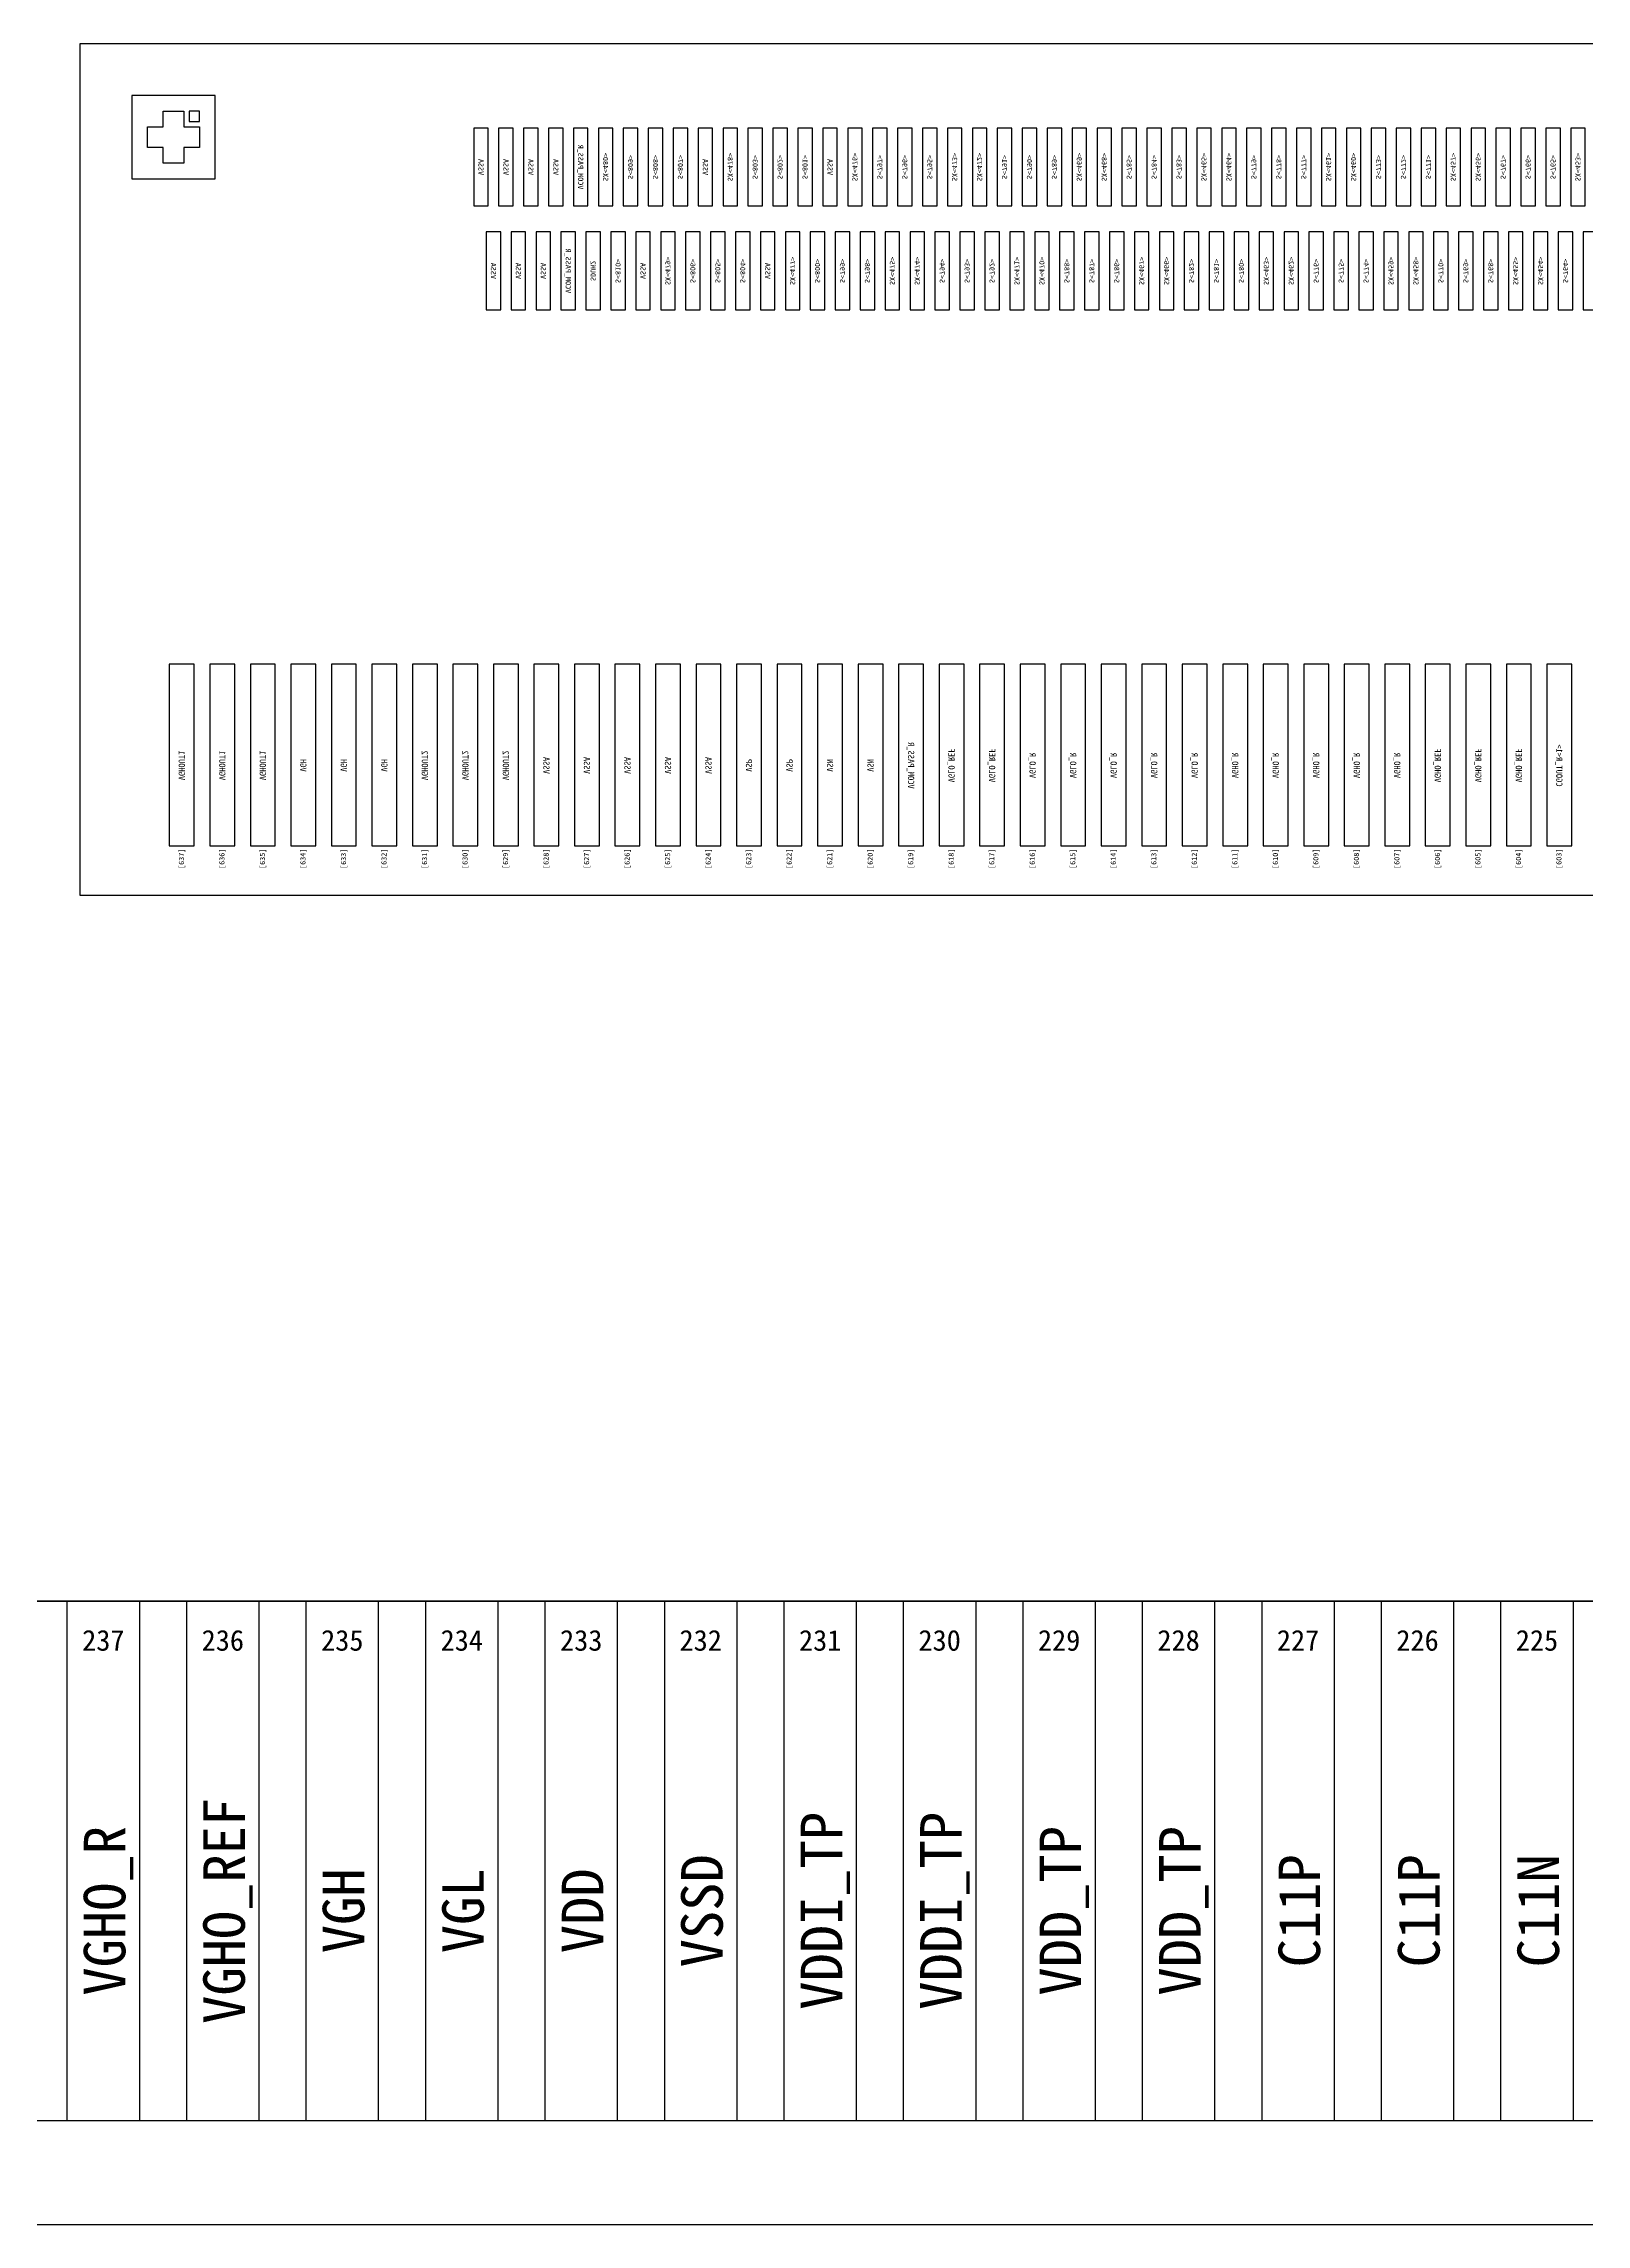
# Model space of a CAD drawing. Header units: millimetres. Extents: x 7349 to 7879, y -734 to -358.
# Drawn here: x 7438.156 to 7439.641, y -525.981 to -523.881 of the extents above; entities that cross this region are included whole.
import ezdxf
from ezdxf.enums import TextEntityAlignment as Align

# ---------------------------------------------------------------- set-up
doc = ezdxf.new("R2010")
doc.units = ezdxf.units.MM
doc.layers.add('FPC', color=42, linetype='Continuous')
doc.layers.add('标 注', color=3, linetype='Continuous')

# ---------------------------------------------------------------- blocks, each defined once
blk = doc.blocks.new('LCD')
at = {"color": 6}
blk.add_line((7370.5424, -538.5852), (7424.3824, -538.5852), dxfattribs=at)
for points in [[(7384.9624, -537.3052), (7409.9624, -537.3052), (7409.9624, -536.4852), (7384.9624, -536.4852)], [(7385.0124, -536.6152), (7385.0924, -536.6152), (7385.0924, -536.5352), (7385.0124, -536.5352)], [(7385.0424, -536.5502), (7385.0624, -536.5502), (7385.0624, -536.5652), (7385.0774, -536.5652), (7385.0774, -536.5852), (7385.0624, -536.5852), (7385.0624, -536.6002), (7385.0424, -536.6002), (7385.0424, -536.5852), (7385.0274, -536.5852), (7385.0274, -536.5652), (7385.0424, -536.5652)], [(7385.0674, -536.5602), (7385.0774, -536.5602), (7385.0774, -536.5502), (7385.0674, -536.5502)], [(7385.3414, -536.6415), (7385.3554, -536.6415), (7385.3554, -536.5665), (7385.3414, -536.5665)], [(7385.3414, -536.6415), (7385.3554, -536.6415), (7385.3554, -536.5665), (7385.3414, -536.5665)], [(7385.3654, -536.6415), (7385.3794, -536.6415), (7385.3794, -536.5665), (7385.3654, -536.5665)], [(7385.3654, -536.6415), (7385.3794, -536.6415), (7385.3794, -536.5665), (7385.3654, -536.5665)], [(7385.3894, -536.6415), (7385.4034, -536.6415), (7385.4034, -536.5665), (7385.3894, -536.5665)], [(7385.3894, -536.6415), (7385.4034, -536.6415), (7385.4034, -536.5665), (7385.3894, -536.5665)], [(7385.4134, -536.6415), (7385.4274, -536.6415), (7385.4274, -536.5665), (7385.4134, -536.5665)], [(7385.4134, -536.6415), (7385.4274, -536.6415), (7385.4274, -536.5665), (7385.4134, -536.5665)], [(7385.4374, -536.6415), (7385.4514, -536.6415), (7385.4514, -536.5665), (7385.4374, -536.5665)], [(7385.4374, -536.6415), (7385.4514, -536.6415), (7385.4514, -536.5665), (7385.4374, -536.5665)], [(7385.4614, -536.6415), (7385.4754, -536.6415), (7385.4754, -536.5665), (7385.4614, -536.5665)], [(7385.4614, -536.6415), (7385.4754, -536.6415), (7385.4754, -536.5665), (7385.4614, -536.5665)], [(7385.4854, -536.6415), (7385.4994, -536.6415), (7385.4994, -536.5665), (7385.4854, -536.5665)], [(7385.4854, -536.6415), (7385.4994, -536.6415), (7385.4994, -536.5665), (7385.4854, -536.5665)], [(7385.5094, -536.6415), (7385.5234, -536.6415), (7385.5234, -536.5665), (7385.5094, -536.5665)], [(7385.5094, -536.6415), (7385.5234, -536.6415), (7385.5234, -536.5665), (7385.5094, -536.5665)], [(7385.5334, -536.6415), (7385.5474, -536.6415), (7385.5474, -536.5665), (7385.5334, -536.5665)], [(7385.5334, -536.6415), (7385.5474, -536.6415), (7385.5474, -536.5665), (7385.5334, -536.5665)], [(7385.5574, -536.6415), (7385.5714, -536.6415), (7385.5714, -536.5665), (7385.5574, -536.5665)], [(7385.5574, -536.6415), (7385.5714, -536.6415), (7385.5714, -536.5665), (7385.5574, -536.5665)], [(7385.5814, -536.6415), (7385.5954, -536.6415), (7385.5954, -536.5665), (7385.5814, -536.5665)], [(7385.5814, -536.6415), (7385.5954, -536.6415), (7385.5954, -536.5665), (7385.5814, -536.5665)], [(7385.6054, -536.6415), (7385.6194, -536.6415), (7385.6194, -536.5665), (7385.6054, -536.5665)], [(7385.6054, -536.6415), (7385.6194, -536.6415), (7385.6194, -536.5665), (7385.6054, -536.5665)], [(7385.6294, -536.6415), (7385.6434, -536.6415), (7385.6434, -536.5665), (7385.6294, -536.5665)], [(7385.6294, -536.6415), (7385.6434, -536.6415), (7385.6434, -536.5665), (7385.6294, -536.5665)], [(7385.6534, -536.6415), (7385.6674, -536.6415), (7385.6674, -536.5665), (7385.6534, -536.5665)], [(7385.6534, -536.6415), (7385.6674, -536.6415), (7385.6674, -536.5665), (7385.6534, -536.5665)], [(7385.6774, -536.6415), (7385.6914, -536.6415), (7385.6914, -536.5665), (7385.6774, -536.5665)], [(7385.6774, -536.6415), (7385.6914, -536.6415), (7385.6914, -536.5665), (7385.6774, -536.5665)], [(7385.7014, -536.6415), (7385.7154, -536.6415), (7385.7154, -536.5665), (7385.7014, -536.5665)], [(7385.7014, -536.6415), (7385.7154, -536.6415), (7385.7154, -536.5665), (7385.7014, -536.5665)], [(7385.7254, -536.6415), (7385.7394, -536.6415), (7385.7394, -536.5665), (7385.7254, -536.5665)], [(7385.7254, -536.6415), (7385.7394, -536.6415), (7385.7394, -536.5665), (7385.7254, -536.5665)], [(7385.7494, -536.6415), (7385.7634, -536.6415), (7385.7634, -536.5665), (7385.7494, -536.5665)], [(7385.7494, -536.6415), (7385.7634, -536.6415), (7385.7634, -536.5665), (7385.7494, -536.5665)], [(7385.7734, -536.6415), (7385.7874, -536.6415), (7385.7874, -536.5665), (7385.7734, -536.5665)], [(7385.7734, -536.6415), (7385.7874, -536.6415), (7385.7874, -536.5665), (7385.7734, -536.5665)], [(7385.7974, -536.6415), (7385.8114, -536.6415), (7385.8114, -536.5665), (7385.7974, -536.5665)], [(7385.7974, -536.6415), (7385.8114, -536.6415), (7385.8114, -536.5665), (7385.7974, -536.5665)], [(7385.8214, -536.6415), (7385.8354, -536.6415), (7385.8354, -536.5665), (7385.8214, -536.5665)], [(7385.8214, -536.6415), (7385.8354, -536.6415), (7385.8354, -536.5665), (7385.8214, -536.5665)], [(7385.8454, -536.6415), (7385.8594, -536.6415), (7385.8594, -536.5665), (7385.8454, -536.5665)], [(7385.8454, -536.6415), (7385.8594, -536.6415), (7385.8594, -536.5665), (7385.8454, -536.5665)], [(7385.8694, -536.6415), (7385.8834, -536.6415), (7385.8834, -536.5665), (7385.8694, -536.5665)], [(7385.8694, -536.6415), (7385.8834, -536.6415), (7385.8834, -536.5665), (7385.8694, -536.5665)], [(7385.8934, -536.6415), (7385.9074, -536.6415), (7385.9074, -536.5665), (7385.8934, -536.5665)], [(7385.8934, -536.6415), (7385.9074, -536.6415), (7385.9074, -536.5665), (7385.8934, -536.5665)], [(7385.9174, -536.6415), (7385.9314, -536.6415), (7385.9314, -536.5665), (7385.9174, -536.5665)], [(7385.9174, -536.6415), (7385.9314, -536.6415), (7385.9314, -536.5665), (7385.9174, -536.5665)], [(7385.9414, -536.6415), (7385.9554, -536.6415), (7385.9554, -536.5665), (7385.9414, -536.5665)], [(7385.9414, -536.6415), (7385.9554, -536.6415), (7385.9554, -536.5665), (7385.9414, -536.5665)], [(7385.9654, -536.6415), (7385.9794, -536.6415), (7385.9794, -536.5665), (7385.9654, -536.5665)], [(7385.9654, -536.6415), (7385.9794, -536.6415), (7385.9794, -536.5665), (7385.9654, -536.5665)], [(7385.9894, -536.6415), (7386.0034, -536.6415), (7386.0034, -536.5665), (7385.9894, -536.5665)], [(7385.9894, -536.6415), (7386.0034, -536.6415), (7386.0034, -536.5665), (7385.9894, -536.5665)], [(7386.0134, -536.6415), (7386.0274, -536.6415), (7386.0274, -536.5665), (7386.0134, -536.5665)], [(7386.0134, -536.6415), (7386.0274, -536.6415), (7386.0274, -536.5665), (7386.0134, -536.5665)], [(7386.0374, -536.6415), (7386.0514, -536.6415), (7386.0514, -536.5665), (7386.0374, -536.5665)], [(7386.0374, -536.6415), (7386.0514, -536.6415), (7386.0514, -536.5665), (7386.0374, -536.5665)], [(7386.0614, -536.6415), (7386.0754, -536.6415), (7386.0754, -536.5665), (7386.0614, -536.5665)], [(7386.0614, -536.6415), (7386.0754, -536.6415), (7386.0754, -536.5665), (7386.0614, -536.5665)], [(7386.0854, -536.6415), (7386.0994, -536.6415), (7386.0994, -536.5665), (7386.0854, -536.5665)], [(7386.0854, -536.6415), (7386.0994, -536.6415), (7386.0994, -536.5665), (7386.0854, -536.5665)], [(7386.1094, -536.6415), (7386.1234, -536.6415), (7386.1234, -536.5665), (7386.1094, -536.5665)], [(7386.1094, -536.6415), (7386.1234, -536.6415), (7386.1234, -536.5665), (7386.1094, -536.5665)], [(7386.1334, -536.6415), (7386.1474, -536.6415), (7386.1474, -536.5665), (7386.1334, -536.5665)], [(7386.1334, -536.6415), (7386.1474, -536.6415), (7386.1474, -536.5665), (7386.1334, -536.5665)], [(7386.1574, -536.6415), (7386.1714, -536.6415), (7386.1714, -536.5665), (7386.1574, -536.5665)], [(7386.1574, -536.6415), (7386.1714, -536.6415), (7386.1714, -536.5665), (7386.1574, -536.5665)], [(7386.1814, -536.6415), (7386.1954, -536.6415), (7386.1954, -536.5665), (7386.1814, -536.5665)], [(7386.1814, -536.6415), (7386.1954, -536.6415), (7386.1954, -536.5665), (7386.1814, -536.5665)], [(7386.2054, -536.6415), (7386.2194, -536.6415), (7386.2194, -536.5665), (7386.2054, -536.5665)], [(7386.2054, -536.6415), (7386.2194, -536.6415), (7386.2194, -536.5665), (7386.2054, -536.5665)], [(7386.2294, -536.6415), (7386.2434, -536.6415), (7386.2434, -536.5665), (7386.2294, -536.5665)], [(7386.2294, -536.6415), (7386.2434, -536.6415), (7386.2434, -536.5665), (7386.2294, -536.5665)], [(7386.2534, -536.6415), (7386.2674, -536.6415), (7386.2674, -536.5665), (7386.2534, -536.5665)], [(7386.2534, -536.6415), (7386.2674, -536.6415), (7386.2674, -536.5665), (7386.2534, -536.5665)], [(7386.2774, -536.6415), (7386.2914, -536.6415), (7386.2914, -536.5665), (7386.2774, -536.5665)], [(7386.2774, -536.6415), (7386.2914, -536.6415), (7386.2914, -536.5665), (7386.2774, -536.5665)], [(7386.3014, -536.6415), (7386.3154, -536.6415), (7386.3154, -536.5665), (7386.3014, -536.5665)], [(7386.3014, -536.6415), (7386.3154, -536.6415), (7386.3154, -536.5665), (7386.3014, -536.5665)], [(7386.3254, -536.6415), (7386.3394, -536.6415), (7386.3394, -536.5665), (7386.3254, -536.5665)], [(7386.3254, -536.6415), (7386.3394, -536.6415), (7386.3394, -536.5665), (7386.3254, -536.5665)], [(7386.3494, -536.6415), (7386.3634, -536.6415), (7386.3634, -536.5665), (7386.3494, -536.5665)], [(7386.3494, -536.6415), (7386.3634, -536.6415), (7386.3634, -536.5665), (7386.3494, -536.5665)], [(7386.3734, -536.6415), (7386.3874, -536.6415), (7386.3874, -536.5665), (7386.3734, -536.5665)], [(7386.3734, -536.6415), (7386.3874, -536.6415), (7386.3874, -536.5665), (7386.3734, -536.5665)], [(7386.3974, -536.6415), (7386.4114, -536.6415), (7386.4114, -536.5665), (7386.3974, -536.5665)], [(7386.3974, -536.6415), (7386.4114, -536.6415), (7386.4114, -536.5665), (7386.3974, -536.5665)], [(7385.3534, -536.7415), (7385.3674, -536.7415), (7385.3674, -536.6665), (7385.3534, -536.6665)], [(7385.3534, -536.7415), (7385.3674, -536.7415), (7385.3674, -536.6665), (7385.3534, -536.6665)], [(7385.3774, -536.7415), (7385.3914, -536.7415), (7385.3914, -536.6665), (7385.3774, -536.6665)], [(7385.3774, -536.7415), (7385.3914, -536.7415), (7385.3914, -536.6665), (7385.3774, -536.6665)], [(7385.4014, -536.7415), (7385.4154, -536.7415), (7385.4154, -536.6665), (7385.4014, -536.6665)], [(7385.4014, -536.7415), (7385.4154, -536.7415), (7385.4154, -536.6665), (7385.4014, -536.6665)], [(7385.4254, -536.7415), (7385.4394, -536.7415), (7385.4394, -536.6665), (7385.4254, -536.6665)], [(7385.4254, -536.7415), (7385.4394, -536.7415), (7385.4394, -536.6665), (7385.4254, -536.6665)], [(7385.4494, -536.7415), (7385.4634, -536.7415), (7385.4634, -536.6665), (7385.4494, -536.6665)], [(7385.4494, -536.7415), (7385.4634, -536.7415), (7385.4634, -536.6665), (7385.4494, -536.6665)], [(7385.4734, -536.7415), (7385.4874, -536.7415), (7385.4874, -536.6665), (7385.4734, -536.6665)], [(7385.4734, -536.7415), (7385.4874, -536.7415), (7385.4874, -536.6665), (7385.4734, -536.6665)], [(7385.4974, -536.7415), (7385.5114, -536.7415), (7385.5114, -536.6665), (7385.4974, -536.6665)], [(7385.4974, -536.7415), (7385.5114, -536.7415), (7385.5114, -536.6665), (7385.4974, -536.6665)], [(7385.5214, -536.7415), (7385.5354, -536.7415), (7385.5354, -536.6665), (7385.5214, -536.6665)], [(7385.5214, -536.7415), (7385.5354, -536.7415), (7385.5354, -536.6665), (7385.5214, -536.6665)], [(7385.5454, -536.7415), (7385.5594, -536.7415), (7385.5594, -536.6665), (7385.5454, -536.6665)], [(7385.5454, -536.7415), (7385.5594, -536.7415), (7385.5594, -536.6665), (7385.5454, -536.6665)], [(7385.5694, -536.7415), (7385.5834, -536.7415), (7385.5834, -536.6665), (7385.5694, -536.6665)], [(7385.5694, -536.7415), (7385.5834, -536.7415), (7385.5834, -536.6665), (7385.5694, -536.6665)], [(7385.5934, -536.7415), (7385.6074, -536.7415), (7385.6074, -536.6665), (7385.5934, -536.6665)], [(7385.5934, -536.7415), (7385.6074, -536.7415), (7385.6074, -536.6665), (7385.5934, -536.6665)], [(7385.6174, -536.7415), (7385.6314, -536.7415), (7385.6314, -536.6665), (7385.6174, -536.6665)], [(7385.6174, -536.7415), (7385.6314, -536.7415), (7385.6314, -536.6665), (7385.6174, -536.6665)], [(7385.6414, -536.7415), (7385.6554, -536.7415), (7385.6554, -536.6665), (7385.6414, -536.6665)], [(7385.6414, -536.7415), (7385.6554, -536.7415), (7385.6554, -536.6665), (7385.6414, -536.6665)], [(7385.6654, -536.7415), (7385.6794, -536.7415), (7385.6794, -536.6665), (7385.6654, -536.6665)], [(7385.6654, -536.7415), (7385.6794, -536.7415), (7385.6794, -536.6665), (7385.6654, -536.6665)], [(7385.6894, -536.7415), (7385.7034, -536.7415), (7385.7034, -536.6665), (7385.6894, -536.6665)], [(7385.6894, -536.7415), (7385.7034, -536.7415), (7385.7034, -536.6665), (7385.6894, -536.6665)], [(7385.7134, -536.7415), (7385.7274, -536.7415), (7385.7274, -536.6665), (7385.7134, -536.6665)], [(7385.7134, -536.7415), (7385.7274, -536.7415), (7385.7274, -536.6665), (7385.7134, -536.6665)], [(7385.7374, -536.7415), (7385.7514, -536.7415), (7385.7514, -536.6665), (7385.7374, -536.6665)], [(7385.7374, -536.7415), (7385.7514, -536.7415), (7385.7514, -536.6665), (7385.7374, -536.6665)], [(7385.7614, -536.7415), (7385.7754, -536.7415), (7385.7754, -536.6665), (7385.7614, -536.6665)], [(7385.7614, -536.7415), (7385.7754, -536.7415), (7385.7754, -536.6665), (7385.7614, -536.6665)], [(7385.7854, -536.7415), (7385.7994, -536.7415), (7385.7994, -536.6665), (7385.7854, -536.6665)], [(7385.7854, -536.7415), (7385.7994, -536.7415), (7385.7994, -536.6665), (7385.7854, -536.6665)], [(7385.8094, -536.7415), (7385.8234, -536.7415), (7385.8234, -536.6665), (7385.8094, -536.6665)], [(7385.8094, -536.7415), (7385.8234, -536.7415), (7385.8234, -536.6665), (7385.8094, -536.6665)], [(7385.8334, -536.7415), (7385.8474, -536.7415), (7385.8474, -536.6665), (7385.8334, -536.6665)], [(7385.8334, -536.7415), (7385.8474, -536.7415), (7385.8474, -536.6665), (7385.8334, -536.6665)], [(7385.8574, -536.7415), (7385.8714, -536.7415), (7385.8714, -536.6665), (7385.8574, -536.6665)], [(7385.8574, -536.7415), (7385.8714, -536.7415), (7385.8714, -536.6665), (7385.8574, -536.6665)], [(7385.8814, -536.7415), (7385.8954, -536.7415), (7385.8954, -536.6665), (7385.8814, -536.6665)], [(7385.8814, -536.7415), (7385.8954, -536.7415), (7385.8954, -536.6665), (7385.8814, -536.6665)], [(7385.9054, -536.7415), (7385.9194, -536.7415), (7385.9194, -536.6665), (7385.9054, -536.6665)], [(7385.9054, -536.7415), (7385.9194, -536.7415), (7385.9194, -536.6665), (7385.9054, -536.6665)], [(7385.9294, -536.7415), (7385.9434, -536.7415), (7385.9434, -536.6665), (7385.9294, -536.6665)], [(7385.9294, -536.7415), (7385.9434, -536.7415), (7385.9434, -536.6665), (7385.9294, -536.6665)], [(7385.9534, -536.7415), (7385.9674, -536.7415), (7385.9674, -536.6665), (7385.9534, -536.6665)], [(7385.9534, -536.7415), (7385.9674, -536.7415), (7385.9674, -536.6665), (7385.9534, -536.6665)], [(7385.9774, -536.7415), (7385.9914, -536.7415), (7385.9914, -536.6665), (7385.9774, -536.6665)], [(7385.9774, -536.7415), (7385.9914, -536.7415), (7385.9914, -536.6665), (7385.9774, -536.6665)], [(7386.0014, -536.7415), (7386.0154, -536.7415), (7386.0154, -536.6665), (7386.0014, -536.6665)], [(7386.0014, -536.7415), (7386.0154, -536.7415), (7386.0154, -536.6665), (7386.0014, -536.6665)], [(7386.0254, -536.7415), (7386.0394, -536.7415), (7386.0394, -536.6665), (7386.0254, -536.6665)], [(7386.0254, -536.7415), (7386.0394, -536.7415), (7386.0394, -536.6665), (7386.0254, -536.6665)], [(7386.0494, -536.7415), (7386.0634, -536.7415), (7386.0634, -536.6665), (7386.0494, -536.6665)], [(7386.0494, -536.7415), (7386.0634, -536.7415), (7386.0634, -536.6665), (7386.0494, -536.6665)], [(7386.0734, -536.7415), (7386.0874, -536.7415), (7386.0874, -536.6665), (7386.0734, -536.6665)], [(7386.0734, -536.7415), (7386.0874, -536.7415), (7386.0874, -536.6665), (7386.0734, -536.6665)], [(7386.0974, -536.7415), (7386.1114, -536.7415), (7386.1114, -536.6665), (7386.0974, -536.6665)], [(7386.0974, -536.7415), (7386.1114, -536.7415), (7386.1114, -536.6665), (7386.0974, -536.6665)], [(7386.1214, -536.7415), (7386.1354, -536.7415), (7386.1354, -536.6665), (7386.1214, -536.6665)], [(7386.1214, -536.7415), (7386.1354, -536.7415), (7386.1354, -536.6665), (7386.1214, -536.6665)], [(7386.1454, -536.7415), (7386.1594, -536.7415), (7386.1594, -536.6665), (7386.1454, -536.6665)], [(7386.1454, -536.7415), (7386.1594, -536.7415), (7386.1594, -536.6665), (7386.1454, -536.6665)], [(7386.1694, -536.7415), (7386.1834, -536.7415), (7386.1834, -536.6665), (7386.1694, -536.6665)], [(7386.1694, -536.7415), (7386.1834, -536.7415), (7386.1834, -536.6665), (7386.1694, -536.6665)], [(7386.1934, -536.7415), (7386.2074, -536.7415), (7386.2074, -536.6665), (7386.1934, -536.6665)], [(7386.1934, -536.7415), (7386.2074, -536.7415), (7386.2074, -536.6665), (7386.1934, -536.6665)], [(7386.2174, -536.7415), (7386.2314, -536.7415), (7386.2314, -536.6665), (7386.2174, -536.6665)], [(7386.2174, -536.7415), (7386.2314, -536.7415), (7386.2314, -536.6665), (7386.2174, -536.6665)], [(7386.2414, -536.7415), (7386.2554, -536.7415), (7386.2554, -536.6665), (7386.2414, -536.6665)], [(7386.2414, -536.7415), (7386.2554, -536.7415), (7386.2554, -536.6665), (7386.2414, -536.6665)], [(7386.2654, -536.7415), (7386.2794, -536.7415), (7386.2794, -536.6665), (7386.2654, -536.6665)], [(7386.2654, -536.7415), (7386.2794, -536.7415), (7386.2794, -536.6665), (7386.2654, -536.6665)], [(7386.2894, -536.7415), (7386.3034, -536.7415), (7386.3034, -536.6665), (7386.2894, -536.6665)], [(7386.2894, -536.7415), (7386.3034, -536.7415), (7386.3034, -536.6665), (7386.2894, -536.6665)], [(7386.3134, -536.7415), (7386.3274, -536.7415), (7386.3274, -536.6665), (7386.3134, -536.6665)], [(7386.3134, -536.7415), (7386.3274, -536.7415), (7386.3274, -536.6665), (7386.3134, -536.6665)], [(7386.3374, -536.7415), (7386.3514, -536.7415), (7386.3514, -536.6665), (7386.3374, -536.6665)], [(7386.3374, -536.7415), (7386.3514, -536.7415), (7386.3514, -536.6665), (7386.3374, -536.6665)], [(7386.3614, -536.7415), (7386.3754, -536.7415), (7386.3754, -536.6665), (7386.3614, -536.6665)], [(7386.3614, -536.7415), (7386.3754, -536.7415), (7386.3754, -536.6665), (7386.3614, -536.6665)], [(7386.3854, -536.7415), (7386.3994, -536.7415), (7386.3994, -536.6665), (7386.3854, -536.6665)], [(7386.3854, -536.7415), (7386.3994, -536.7415), (7386.3994, -536.6665), (7386.3854, -536.6665)], [(7386.4094, -536.7415), (7386.4234, -536.7415), (7386.4234, -536.6665), (7386.4094, -536.6665)], [(7386.4094, -536.7415), (7386.4234, -536.7415), (7386.4234, -536.6665), (7386.4094, -536.6665)], [(7385.0484, -537.2577), (7385.0724, -537.2577), (7385.0724, -537.0827), (7385.0484, -537.0827)], [(7385.0484, -537.2577), (7385.0724, -537.2577), (7385.0724, -537.0827), (7385.0484, -537.0827)], [(7385.0874, -537.2577), (7385.1114, -537.2577), (7385.1114, -537.0827), (7385.0874, -537.0827)], [(7385.0874, -537.2577), (7385.1114, -537.2577), (7385.1114, -537.0827), (7385.0874, -537.0827)], [(7385.1264, -537.2577), (7385.1504, -537.2577), (7385.1504, -537.0827), (7385.1264, -537.0827)], [(7385.1264, -537.2577), (7385.1504, -537.2577), (7385.1504, -537.0827), (7385.1264, -537.0827)], [(7385.1654, -537.2577), (7385.1894, -537.2577), (7385.1894, -537.0827), (7385.1654, -537.0827)], [(7385.1654, -537.2577), (7385.1894, -537.2577), (7385.1894, -537.0827), (7385.1654, -537.0827)], [(7385.2044, -537.2577), (7385.2284, -537.2577), (7385.2284, -537.0827), (7385.2044, -537.0827)], [(7385.2044, -537.2577), (7385.2284, -537.2577), (7385.2284, -537.0827), (7385.2044, -537.0827)], [(7385.2434, -537.2577), (7385.2674, -537.2577), (7385.2674, -537.0827), (7385.2434, -537.0827)], [(7385.2434, -537.2577), (7385.2674, -537.2577), (7385.2674, -537.0827), (7385.2434, -537.0827)], [(7385.2824, -537.2577), (7385.3064, -537.2577), (7385.3064, -537.0827), (7385.2824, -537.0827)], [(7385.2824, -537.2577), (7385.3064, -537.2577), (7385.3064, -537.0827), (7385.2824, -537.0827)], [(7385.3214, -537.2577), (7385.3454, -537.2577), (7385.3454, -537.0827), (7385.3214, -537.0827)], [(7385.3214, -537.2577), (7385.3454, -537.2577), (7385.3454, -537.0827), (7385.3214, -537.0827)], [(7385.3604, -537.2577), (7385.3844, -537.2577), (7385.3844, -537.0827), (7385.3604, -537.0827)], [(7385.3604, -537.2577), (7385.3844, -537.2577), (7385.3844, -537.0827), (7385.3604, -537.0827)], [(7385.3994, -537.2577), (7385.4234, -537.2577), (7385.4234, -537.0827), (7385.3994, -537.0827)], [(7385.3994, -537.2577), (7385.4234, -537.2577), (7385.4234, -537.0827), (7385.3994, -537.0827)], [(7385.4384, -537.2577), (7385.4624, -537.2577), (7385.4624, -537.0827), (7385.4384, -537.0827)], [(7385.4384, -537.2577), (7385.4624, -537.2577), (7385.4624, -537.0827), (7385.4384, -537.0827)], [(7385.4774, -537.2577), (7385.5014, -537.2577), (7385.5014, -537.0827), (7385.4774, -537.0827)], [(7385.4774, -537.2577), (7385.5014, -537.2577), (7385.5014, -537.0827), (7385.4774, -537.0827)], [(7385.5164, -537.2577), (7385.5404, -537.2577), (7385.5404, -537.0827), (7385.5164, -537.0827)], [(7385.5164, -537.2577), (7385.5404, -537.2577), (7385.5404, -537.0827), (7385.5164, -537.0827)], [(7385.5554, -537.2577), (7385.5794, -537.2577), (7385.5794, -537.0827), (7385.5554, -537.0827)], [(7385.5554, -537.2577), (7385.5794, -537.2577), (7385.5794, -537.0827), (7385.5554, -537.0827)], [(7385.5944, -537.2577), (7385.6184, -537.2577), (7385.6184, -537.0827), (7385.5944, -537.0827)], [(7385.5944, -537.2577), (7385.6184, -537.2577), (7385.6184, -537.0827), (7385.5944, -537.0827)], [(7385.6334, -537.2577), (7385.6574, -537.2577), (7385.6574, -537.0827), (7385.6334, -537.0827)], [(7385.6334, -537.2577), (7385.6574, -537.2577), (7385.6574, -537.0827), (7385.6334, -537.0827)], [(7385.6724, -537.2577), (7385.6964, -537.2577), (7385.6964, -537.0827), (7385.6724, -537.0827)], [(7385.6724, -537.2577), (7385.6964, -537.2577), (7385.6964, -537.0827), (7385.6724, -537.0827)], [(7385.7114, -537.2577), (7385.7354, -537.2577), (7385.7354, -537.0827), (7385.7114, -537.0827)], [(7385.7114, -537.2577), (7385.7354, -537.2577), (7385.7354, -537.0827), (7385.7114, -537.0827)], [(7385.7504, -537.2577), (7385.7744, -537.2577), (7385.7744, -537.0827), (7385.7504, -537.0827)], [(7385.7504, -537.2577), (7385.7744, -537.2577), (7385.7744, -537.0827), (7385.7504, -537.0827)], [(7385.7894, -537.2577), (7385.8134, -537.2577), (7385.8134, -537.0827), (7385.7894, -537.0827)], [(7385.7894, -537.2577), (7385.8134, -537.2577), (7385.8134, -537.0827), (7385.7894, -537.0827)], [(7385.8284, -537.2577), (7385.8524, -537.2577), (7385.8524, -537.0827), (7385.8284, -537.0827)], [(7385.8284, -537.2577), (7385.8524, -537.2577), (7385.8524, -537.0827), (7385.8284, -537.0827)], [(7385.8674, -537.2577), (7385.8914, -537.2577), (7385.8914, -537.0827), (7385.8674, -537.0827)], [(7385.8674, -537.2577), (7385.8914, -537.2577), (7385.8914, -537.0827), (7385.8674, -537.0827)], [(7385.9064, -537.2577), (7385.9304, -537.2577), (7385.9304, -537.0827), (7385.9064, -537.0827)], [(7385.9064, -537.2577), (7385.9304, -537.2577), (7385.9304, -537.0827), (7385.9064, -537.0827)], [(7385.9454, -537.2577), (7385.9694, -537.2577), (7385.9694, -537.0827), (7385.9454, -537.0827)], [(7385.9454, -537.2577), (7385.9694, -537.2577), (7385.9694, -537.0827), (7385.9454, -537.0827)], [(7385.9844, -537.2577), (7386.0084, -537.2577), (7386.0084, -537.0827), (7385.9844, -537.0827)], [(7385.9844, -537.2577), (7386.0084, -537.2577), (7386.0084, -537.0827), (7385.9844, -537.0827)], [(7386.0234, -537.2577), (7386.0474, -537.2577), (7386.0474, -537.0827), (7386.0234, -537.0827)], [(7386.0234, -537.2577), (7386.0474, -537.2577), (7386.0474, -537.0827), (7386.0234, -537.0827)], [(7386.0624, -537.2577), (7386.0864, -537.2577), (7386.0864, -537.0827), (7386.0624, -537.0827)], [(7386.0624, -537.2577), (7386.0864, -537.2577), (7386.0864, -537.0827), (7386.0624, -537.0827)], [(7386.1014, -537.2577), (7386.1254, -537.2577), (7386.1254, -537.0827), (7386.1014, -537.0827)], [(7386.1014, -537.2577), (7386.1254, -537.2577), (7386.1254, -537.0827), (7386.1014, -537.0827)], [(7386.1404, -537.2577), (7386.1644, -537.2577), (7386.1644, -537.0827), (7386.1404, -537.0827)], [(7386.1404, -537.2577), (7386.1644, -537.2577), (7386.1644, -537.0827), (7386.1404, -537.0827)], [(7386.1794, -537.2577), (7386.2034, -537.2577), (7386.2034, -537.0827), (7386.1794, -537.0827)], [(7386.1794, -537.2577), (7386.2034, -537.2577), (7386.2034, -537.0827), (7386.1794, -537.0827)], [(7386.2184, -537.2577), (7386.2424, -537.2577), (7386.2424, -537.0827), (7386.2184, -537.0827)], [(7386.2184, -537.2577), (7386.2424, -537.2577), (7386.2424, -537.0827), (7386.2184, -537.0827)], [(7386.2574, -537.2577), (7386.2814, -537.2577), (7386.2814, -537.0827), (7386.2574, -537.0827)], [(7386.2574, -537.2577), (7386.2814, -537.2577), (7386.2814, -537.0827), (7386.2574, -537.0827)], [(7386.2964, -537.2577), (7386.3204, -537.2577), (7386.3204, -537.0827), (7386.2964, -537.0827)], [(7386.2964, -537.2577), (7386.3204, -537.2577), (7386.3204, -537.0827), (7386.2964, -537.0827)], [(7386.3354, -537.2577), (7386.3594, -537.2577), (7386.3594, -537.0827), (7386.3354, -537.0827)], [(7386.3354, -537.2577), (7386.3594, -537.2577), (7386.3594, -537.0827), (7386.3354, -537.0827)], [(7386.3744, -537.2577), (7386.3984, -537.2577), (7386.3984, -537.0827), (7386.3744, -537.0827)], [(7386.3744, -537.2577), (7386.3984, -537.2577), (7386.3984, -537.0827), (7386.3744, -537.0827)], [(7382.0249, -538.4852), (7412.8999, -538.4852), (7412.8999, -537.9852), (7382.0249, -537.9852)], [(7384.9499, -538.4852), (7385.0199, -538.4852), (7385.0199, -537.9852), (7384.9499, -537.9852)], [(7385.0649, -538.4852), (7385.1349, -538.4852), (7385.1349, -537.9852), (7385.0649, -537.9852)], [(7385.1799, -538.4852), (7385.2499, -538.4852), (7385.2499, -537.9852), (7385.1799, -537.9852)], [(7385.2949, -538.4852), (7385.3649, -538.4852), (7385.3649, -537.9852), (7385.2949, -537.9852)], [(7385.4099, -538.4852), (7385.4799, -538.4852), (7385.4799, -537.9852), (7385.4099, -537.9852)], [(7385.5249, -538.4852), (7385.5949, -538.4852), (7385.5949, -537.9852), (7385.5249, -537.9852)], [(7385.6399, -538.4852), (7385.7099, -538.4852), (7385.7099, -537.9852), (7385.6399, -537.9852)], [(7385.7549, -538.4852), (7385.8249, -538.4852), (7385.8249, -537.9852), (7385.7549, -537.9852)], [(7385.8699, -538.4852), (7385.9399, -538.4852), (7385.9399, -537.9852), (7385.8699, -537.9852)], [(7385.9849, -538.4852), (7386.0549, -538.4852), (7386.0549, -537.9852), (7385.9849, -537.9852)], [(7386.0999, -538.4852), (7386.1699, -538.4852), (7386.1699, -537.9852), (7386.0999, -537.9852)], [(7386.2149, -538.4852), (7386.2849, -538.4852), (7386.2849, -537.9852), (7386.2149, -537.9852)], [(7386.3299, -538.4852), (7386.3999, -538.4852), (7386.3999, -537.9852), (7386.3299, -537.9852)]]:
    blk.add_lwpolyline(points, close=True, dxfattribs=at)
at = {"color": 6, "text_generation_flag": 4}
for s, height, p in [('VCOM_PASS_R', 0.005, (7385.4444, -536.604)), ('VSSA', 0.005, (7385.3484, -536.604)), ('VSSA', 0.005, (7385.3724, -536.604)), ('VSSA', 0.005, (7385.3964, -536.604)), ('VSSA', 0.005, (7385.4204, -536.604)), ('SX<480>', 0.005, (7385.4684, -536.604)), ('S<809>', 0.005, (7385.4924, -536.604)), ('S<808>', 0.005, (7385.5164, -536.604)), ('S<807>', 0.005, (7385.5404, -536.604)), ('VSSA', 0.005, (7385.5644, -536.604)), ('SX<478>', 0.005, (7385.5884, -536.604)), ('S<803>', 0.005, (7385.6124, -536.604)), ('S<802>', 0.005, (7385.6364, -536.604)), ('S<801>', 0.005, (7385.6604, -536.604)), ('VSSA', 0.005, (7385.6844, -536.604)), ('SX<476>', 0.005, (7385.7084, -536.604)), ('S<797>', 0.005, (7385.7324, -536.604)), ('S<796>', 0.005, (7385.7564, -536.604)), ('S<795>', 0.005, (7385.7804, -536.604)), ('SX<473>', 0.005, (7385.8044, -536.604)), ('SX<472>', 0.005, (7385.8284, -536.604)), ('S<791>', 0.005, (7385.8524, -536.604)), ('S<790>', 0.005, (7385.8764, -536.604)), ('S<789>', 0.005, (7385.9004, -536.604)), ('SX<469>', 0.005, (7385.9244, -536.604)), ('SX<468>', 0.005, (7385.9484, -536.604)), ('S<785>', 0.005, (7385.9724, -536.604)), ('S<784>', 0.005, (7385.9964, -536.604)), ('S<783>', 0.005, (7386.0204, -536.604)), ('SX<465>', 0.005, (7386.0444, -536.604)), ('SX<464>', 0.005, (7386.0684, -536.604)), ('S<779>', 0.005, (7386.0924, -536.604)), ('S<778>', 0.005, (7386.1164, -536.604)), ('S<777>', 0.005, (7386.1404, -536.604)), ('SX<461>', 0.005, (7386.1644, -536.604)), ('SX<460>', 0.005, (7386.1884, -536.604)), ('S<773>', 0.005, (7386.2124, -536.604)), ('S<772>', 0.005, (7386.2364, -536.604)), ('S<771>', 0.005, (7386.2604, -536.604)), ('SX<457>', 0.005, (7386.2844, -536.604)), ('SX<456>', 0.005, (7386.3084, -536.604)), ('S<767>', 0.005, (7386.3324, -536.604)), ('S<766>', 0.005, (7386.3564, -536.604)), ('S<765>', 0.005, (7386.3804, -536.604)), ('SX<453>', 0.005, (7386.4044, -536.604)), ('VCOM_PASS_R', 0.005, (7385.4324, -536.704)), ('SDUM2', 0.005, (7385.4564, -536.704)), ('S<810>', 0.005, (7385.4804, -536.704)), ('SX<479>', 0.005, (7385.5284, -536.704)), ('S<806>', 0.005, (7385.5524, -536.704)), ('S<805>', 0.005, (7385.5764, -536.704)), ('S<804>', 0.005, (7385.6004, -536.704)), ('SX<477>', 0.005, (7385.6484, -536.704)), ('S<800>', 0.005, (7385.6724, -536.704)), ('S<799>', 0.005, (7385.6964, -536.704)), ('S<798>', 0.005, (7385.7204, -536.704)), ('SX<475>', 0.005, (7385.7444, -536.704)), ('SX<474>', 0.005, (7385.7684, -536.704)), ('S<794>', 0.005, (7385.7924, -536.704)), ('S<793>', 0.005, (7385.8164, -536.704)), ('S<792>', 0.005, (7385.8404, -536.704)), ('SX<471>', 0.005, (7385.8644, -536.704)), ('SX<470>', 0.005, (7385.8884, -536.704)), ('S<788>', 0.005, (7385.9124, -536.704)), ('S<787>', 0.005, (7385.9364, -536.704)), ('S<786>', 0.005, (7385.9604, -536.704)), ('SX<467>', 0.005, (7385.9844, -536.704)), ('SX<466>', 0.005, (7386.0084, -536.704)), ('S<782>', 0.005, (7386.0324, -536.704)), ('S<781>', 0.005, (7386.0564, -536.704)), ('S<780>', 0.005, (7386.0804, -536.704)), ('SX<463>', 0.005, (7386.1044, -536.704)), ('SX<462>', 0.005, (7386.1284, -536.704)), ('S<776>', 0.005, (7386.1524, -536.704)), ('S<775>', 0.005, (7386.1764, -536.704)), ('S<774>', 0.005, (7386.2004, -536.704)), ('SX<459>', 0.005, (7386.2244, -536.704)), ('SX<458>', 0.005, (7386.2484, -536.704)), ('S<770>', 0.005, (7386.2724, -536.704)), ('S<769>', 0.005, (7386.2964, -536.704)), ('S<768>', 0.005, (7386.3204, -536.704)), ('SX<455>', 0.005, (7386.3444, -536.704)), ('SX<454>', 0.005, (7386.3684, -536.704)), ('S<764>', 0.005, (7386.3924, -536.704)), ('VSSA', 0.005, (7385.3604, -536.704)), ('VSSA', 0.005, (7385.3844, -536.704)), ('VSSA', 0.005, (7385.4084, -536.704)), ('VSSA', 0.005, (7385.5044, -536.704)), ('VSSA', 0.005, (7385.6244, -536.704)), ('VCOM_PASS_R', 0.006, (7385.7624, -537.1802)), ('VGHOUT1', 0.006, (7385.0604, -537.1802)), ('VGHOUT1', 0.006, (7385.0994, -537.1802)), ('VGHOUT1', 0.006, (7385.1384, -537.1802)), ('VGH', 0.006, (7385.1774, -537.1802)), ('VGH', 0.006, (7385.2164, -537.1802)), ('VGH', 0.006, (7385.2554, -537.1802)), ('VGHOUT2', 0.006, (7385.2944, -537.1802)), ('VGHOUT2', 0.006, (7385.3334, -537.1802)), ('VGHOUT2', 0.006, (7385.3724, -537.1802)), ('VSSA', 0.006, (7385.4114, -537.1802)), ('VSSA', 0.006, (7385.4504, -537.1802)), ('VSSA', 0.006, (7385.4894, -537.1802)), ('VSSA', 0.006, (7385.5284, -537.1802)), ('VSSA', 0.006, (7385.5674, -537.1802)), ('VSP', 0.006, (7385.6064, -537.1802)), ('VSP', 0.006, (7385.6454, -537.1802)), ('VSN', 0.006, (7385.6844, -537.1802)), ('VSN', 0.006, (7385.7234, -537.1802)), ('VGLO_REF', 0.006, (7385.8014, -537.1802)), ('VGLO_REF', 0.006, (7385.8404, -537.1802)), ('VGLO_R', 0.006, (7385.8794, -537.1802)), ('VGLO_R', 0.006, (7385.9184, -537.1802)), ('VGLO_R', 0.006, (7385.9574, -537.1802)), ('VGLO_R', 0.006, (7385.9964, -537.1802)), ('VGLO_R', 0.006, (7386.0354, -537.1802)), ('VGHO_R', 0.006, (7386.0744, -537.1802)), ('VGHO_R', 0.006, (7386.1134, -537.1802)), ('VGHO_R', 0.006, (7386.1524, -537.1802)), ('VGHO_R', 0.006, (7386.1914, -537.1802)), ('VGHO_R', 0.006, (7386.2304, -537.1802)), ('VGHO_REF', 0.006, (7386.2694, -537.1802)), ('VGHO_REF', 0.006, (7386.3084, -537.1802)), ('VGHO_REF', 0.006, (7386.3474, -537.1802)), ('CGOUT_R<1>', 0.006, (7386.3864, -537.1802))]:
    blk.add_text(s, height=height, rotation=90, dxfattribs=at).set_placement(p, align=Align.MIDDLE_CENTER)
at = {"color": 6}
for s, height, p in [('[637]', 0.005, (7385.06, -537.2701)), ('[636]', 0.005, (7385.099, -537.2701)), ('[635]', 0.005, (7385.138, -537.2701)), ('[634]', 0.005, (7385.177, -537.2701)), ('[633]', 0.005, (7385.216, -537.2701)), ('[632]', 0.005, (7385.255, -537.2701)), ('[631]', 0.005, (7385.294, -537.2701)), ('[630]', 0.005, (7385.333, -537.2701)), ('[629]', 0.005, (7385.372, -537.2701)), ('[628]', 0.005, (7385.411, -537.2701)), ('[627]', 0.005, (7385.45, -537.2701)), ('[626]', 0.005, (7385.489, -537.2701)), ('[625]', 0.005, (7385.528, -537.2701)), ('[624]', 0.005, (7385.567, -537.2701)), ('[623]', 0.005, (7385.606, -537.2701)), ('[622]', 0.005, (7385.645, -537.2701)), ('[621]', 0.005, (7385.684, -537.2701)), ('[620]', 0.005, (7385.723, -537.2701)), ('[619]', 0.005, (7385.762, -537.2701)), ('[618]', 0.005, (7385.801, -537.2701)), ('[617]', 0.005, (7385.84, -537.2701)), ('[616]', 0.005, (7385.879, -537.2701)), ('[615]', 0.005, (7385.918, -537.2701)), ('[614]', 0.005, (7385.957, -537.2701)), ('[613]', 0.005, (7385.996, -537.2701)), ('[612]', 0.005, (7386.035, -537.2701)), ('[611]', 0.005, (7386.074, -537.2701)), ('[610]', 0.005, (7386.113, -537.2701)), ('[609]', 0.005, (7386.152, -537.2701)), ('[608]', 0.005, (7386.191, -537.2701)), ('[607]', 0.005, (7386.23, -537.2701)), ('[606]', 0.005, (7386.269, -537.2701)), ('[605]', 0.005, (7386.308, -537.2701)), ('[604]', 0.005, (7386.347, -537.2701)), ('[603]', 0.005, (7386.386, -537.2701)), ('VGHO_REF', 0.04, (7385.1011, -538.2832)), ('VGHO_R', 0.04, (7384.9861, -538.2832)), ('VDDI_TP', 0.04, (7385.6761, -538.2832)), ('VDDI_TP', 0.04, (7385.7911, -538.2832)), ('VDD_TP', 0.04, (7385.9061, -538.2832)), ('VDD_TP', 0.04, (7386.0211, -538.2832)), ('VGH', 0.04, (7385.2161, -538.2832)), ('VGL', 0.04, (7385.3311, -538.2832)), ('VDD', 0.04, (7385.4461, -538.2832)), ('VSSD', 0.04, (7385.5611, -538.2832)), ('C11P', 0.04, (7386.1361, -538.2832)), ('C11P', 0.04, (7386.2511, -538.2832)), ('C11N', 0.04, (7386.3661, -538.2832))]:
    blk.add_text(s, height=height, rotation=90, dxfattribs=at).set_placement(p, align=Align.MIDDLE_CENTER)
for s, p in [('237', (7384.9849, -538.0227)), ('236', (7385.0999, -538.0227)), ('235', (7385.2149, -538.0227)), ('234', (7385.3299, -538.0227)), ('233', (7385.4449, -538.0227)), ('232', (7385.5599, -538.0227)), ('231', (7385.6749, -538.0227)), ('230', (7385.7899, -538.0227)), ('229', (7385.9049, -538.0227)), ('228', (7386.0199, -538.0227)), ('227', (7386.1349, -538.0227)), ('226', (7386.2499, -538.0227)), ('225', (7386.3649, -538.0227))]:
    blk.add_text(s, height=0.02, dxfattribs=at).set_placement(p, align=Align.MIDDLE_CENTER)

msp = doc.modelspace()

# ---------------------------------------------------------------- linework, layer by layer
at = {"color": 6}
for points in [[(7435.2537, -525.8812), (7466.1287, -525.8812), (7466.1287, -525.3812), (7435.2537, -525.3812)], [(7438.1787, -525.8812), (7438.2487, -525.8812), (7438.2487, -525.3812), (7438.1787, -525.3812)], [(7438.2937, -525.8812), (7438.3637, -525.8812), (7438.3637, -525.3812), (7438.2937, -525.3812)], [(7438.4087, -525.8812), (7438.4787, -525.8812), (7438.4787, -525.3812), (7438.4087, -525.3812)], [(7438.5237, -525.8812), (7438.5937, -525.8812), (7438.5937, -525.3812), (7438.5237, -525.3812)], [(7438.6387, -525.8812), (7438.7087, -525.8812), (7438.7087, -525.3812), (7438.6387, -525.3812)], [(7438.7537, -525.8812), (7438.8237, -525.8812), (7438.8237, -525.3812), (7438.7537, -525.3812)], [(7438.8687, -525.8812), (7438.9387, -525.8812), (7438.9387, -525.3812), (7438.8687, -525.3812)], [(7438.9837, -525.8812), (7439.0537, -525.8812), (7439.0537, -525.3812), (7438.9837, -525.3812)], [(7439.0987, -525.8812), (7439.1687, -525.8812), (7439.1687, -525.3812), (7439.0987, -525.3812)], [(7439.2137, -525.8812), (7439.2837, -525.8812), (7439.2837, -525.3812), (7439.2137, -525.3812)], [(7439.3287, -525.8812), (7439.3987, -525.8812), (7439.3987, -525.3812), (7439.3287, -525.3812)], [(7439.4437, -525.8812), (7439.5137, -525.8812), (7439.5137, -525.3812), (7439.4437, -525.3812)], [(7439.5587, -525.8812), (7439.6287, -525.8812), (7439.6287, -525.3812), (7439.5587, -525.3812)]]:
    msp.add_lwpolyline(points, close=True, dxfattribs=at)
at = {"layer": 'FPC', "color": 30}
msp.add_line((7434.8562, -525.3812), (7466.5262, -525.3812), dxfattribs=at)

# ---------------------------------------------------------------- block references
at = {"layer": '标 注', "color": 7}
msp.add_blockref('LCD', (53.2288, 12.6039), dxfattribs=at)

# ---------------------------------------------------------------- texts
at = {"color": 6}
for s, p in [('237', (7438.2137, -525.4188)), ('236', (7438.3287, -525.4188)), ('235', (7438.4437, -525.4188)), ('234', (7438.5587, -525.4188)), ('233', (7438.6737, -525.4188)), ('232', (7438.7887, -525.4188)), ('231', (7438.9037, -525.4188)), ('230', (7439.0187, -525.4188)), ('229', (7439.1337, -525.4188)), ('228', (7439.2487, -525.4188)), ('227', (7439.3637, -525.4188)), ('226', (7439.4787, -525.4188)), ('225', (7439.5937, -525.4188))]:
    msp.add_text(s, height=0.02, dxfattribs=at).set_placement(p, align=Align.MIDDLE_CENTER)
for s, p in [('VGHO_REF', (7438.3299, -525.6793)), ('VDDI_TP', (7438.9049, -525.6793)), ('VDDI_TP', (7439.0199, -525.6793)), ('VGHO_R', (7438.2149, -525.6793)), ('VDD_TP', (7439.1349, -525.6793)), ('VDD_TP', (7439.2499, -525.6793)), ('VSSD', (7438.7899, -525.6793)), ('C11P', (7439.3649, -525.6793)), ('C11P', (7439.4799, -525.6793)), ('C11N', (7439.5949, -525.6793)), ('VGH', (7438.4449, -525.6793)), ('VGL', (7438.5599, -525.6793)), ('VDD', (7438.6749, -525.6793))]:
    msp.add_text(s, height=0.04, rotation=90, dxfattribs=at).set_placement(p, align=Align.MIDDLE_CENTER)

doc.saveas('drawing.dxf')
